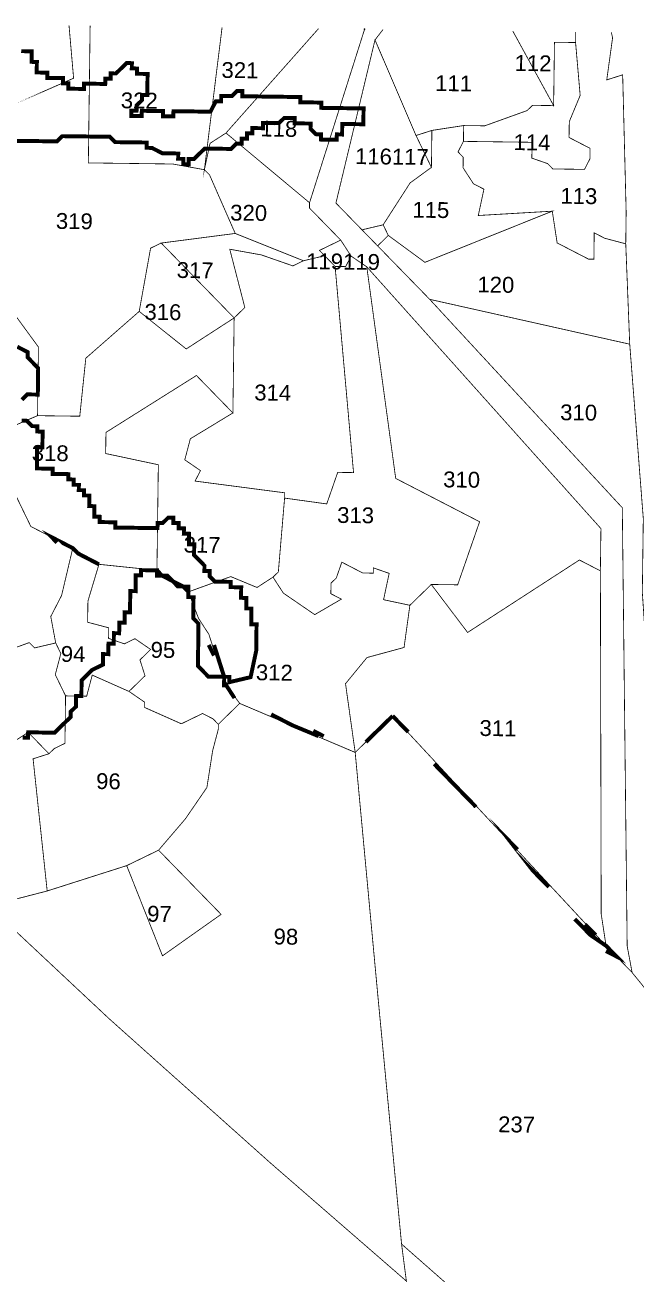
# Model space of a CAD drawing. Header units: metres. Extents: x 259278 to 277237, y 2171369 to 2185379.
# Drawn here: x 264860 to 265319, y 2184434 to 2185372 of the extents above; entities that cross this region are included whole.
import ezdxf

# ---------------------------------------------------------------- set-up
doc = ezdxf.new("R2010")
doc.units = ezdxf.units.M
doc.header["$MEASUREMENT"] = 0
for name, color, linetype in [('HAZARDS LINE', 1, 'Continuous'), ('SURVEY NO.', 7, 'Continuous'), ('SURVEY PLOT BOUNDARY', 35, 'Continuous'), ('VILLAGE BOUNDARY', 212, 'Continuous')]:
    doc.layers.add(name, color=color, linetype=linetype)
doc.styles.add('PDF Arial', font='arial.ttf')

msp = doc.modelspace()

# ---------------------------------------------------------------- linework, layer by layer
at = {"layer": 'HAZARDS LINE', "lineweight": 18, "const_width": 2.97}
for points in [[(264856.72, 2185352.41), (264864.65, 2185352.3), (264864.54, 2185344.37), (264868.51, 2185344.32), (264868.4, 2185336.39), (264876.33, 2185336.29), (264876.28, 2185332.32), (264888.17, 2185332.17), (264888.12, 2185328.2), (264892.09, 2185328.15), (264892.03, 2185324.19), (264903.93, 2185324.03), (264903.98, 2185328), (264919.83, 2185327.79), (264919.89, 2185331.76), (264923.85, 2185331.7), (264923.9, 2185335.67), (264927.87, 2185335.62), (264931.88, 2185339.53), (264935.9, 2185343.44), (264939.86, 2185343.39), (264939.81, 2185339.43), (264943.77, 2185339.38), (264943.72, 2185335.41), (264951.65, 2185335.31), (264951.44, 2185319.45), (264947.48, 2185319.5), (264947.43, 2185315.54), (264943.41, 2185311.62), (264943.36, 2185307.66), (264939.4, 2185307.71), (264939.35, 2185303.74), (264947.27, 2185303.64), (264947.33, 2185307.61), (264963.18, 2185307.4), (264963.13, 2185303.44), (264971.06, 2185303.33), (264971.11, 2185307.3), (264998.86, 2185306.94), (265002.93, 2185314.81), (265006.89, 2185314.76), (265006.94, 2185318.73), (265014.87, 2185318.62), (265018.89, 2185322.54), (265022.85, 2185322.49), (265022.8, 2185318.52), (265066.41, 2185317.95), (265066.35, 2185313.99), (265082.21, 2185313.78), (265082.16, 2185309.82), (265113.87, 2185309.4), (265113.72, 2185297.51), (265097.86, 2185297.72), (265097.76, 2185289.79), (265093.79, 2185289.84), (265093.74, 2185285.87), (265081.85, 2185286.03), (265081.9, 2185289.99), (265077.94, 2185290.04), (265074.02, 2185294.06), (265074.08, 2185298.03), (265062.18, 2185298.18), (265062.24, 2185302.15), (265054.31, 2185302.25), (265050.29, 2185298.34), (265038.4, 2185298.49), (265038.35, 2185294.53), (265030.42, 2185294.63), (265030.37, 2185290.66), (265026.4, 2185290.72), (265026.35, 2185286.75), (265022.39, 2185286.8), (265022.34, 2185282.84), (265018.37, 2185282.89), (265014.36, 2185278.98), (264994.53, 2185279.23), (264990.52, 2185275.32), (264986.5, 2185271.41), (264982.54, 2185271.46), (264982.49, 2185267.49), (264978.52, 2185267.55), (264978.57, 2185271.51), (264974.61, 2185271.56), (264974.66, 2185275.53), (264962.77, 2185275.68), (264954.89, 2185279.75), (264950.93, 2185279.8), (264950.98, 2185283.77), (264927.2, 2185284.08), (264923.28, 2185288.09), (264887.61, 2185288.56), (264883.59, 2185284.64), (264843.95, 2185285.16)], [(264853.83, 2185130.38), (264861.7, 2185126.31), (264861.65, 2185122.34), (264865.57, 2185118.33), (264869.48, 2185114.31), (264869.22, 2185094.49), (264861.29, 2185094.59), (264857.28, 2185090.68)], [(264857.07, 2185074.82), (264861.03, 2185074.77), (264864.95, 2185070.75), (264868.91, 2185070.7), (264868.86, 2185066.73), (264872.82, 2185066.68), (264872.67, 2185054.79), (264868.7, 2185054.84), (264868.5, 2185038.98), (264880.39, 2185038.82), (264880.34, 2185034.86), (264892.23, 2185034.71), (264892.18, 2185030.74), (264896.14, 2185030.69), (264896.09, 2185026.72), (264900.06, 2185026.67), (264900, 2185022.71), (264903.97, 2185022.66), (264903.92, 2185018.69), (264907.88, 2185018.64), (264907.78, 2185010.71), (264911.74, 2185010.66), (264911.64, 2185002.73), (264915.6, 2185002.68), (264915.55, 2184998.71), (264927.44, 2184998.56), (264927.39, 2184994.59), (264959.11, 2184994.18), (264959.16, 2184998.14), (264963.12, 2184998.09), (264967.14, 2185002.01), (264971.1, 2185001.95), (264971.05, 2184997.99), (264975.01, 2184997.94), (264974.96, 2184993.97), (264978.93, 2184993.92), (264978.88, 2184989.96), (264982.84, 2184989.91), (264982.74, 2184981.98), (264986.7, 2184981.92), (264986.6, 2184973.99), (264990.51, 2184969.98), (264994.42, 2184965.96), (264994.37, 2184962), (264998.34, 2184961.95), (264998.28, 2184957.98), (265002.2, 2184953.96), (265014.09, 2184953.81), (265014.04, 2184949.84), (265021.97, 2184949.74), (265021.86, 2184941.81), (265025.83, 2184941.76), (265025.72, 2184933.83), (265029.69, 2184933.78), (265029.53, 2184921.88), (265033.5, 2184921.83), (265033.24, 2184902.01), (265029.02, 2184882.24), (265013.11, 2184878.48), (265013.16, 2184882.44), (264997.3, 2184882.65), (264989.48, 2184890.68), (264989.89, 2184922.4), (264985.98, 2184926.42), (264986.18, 2184942.28), (264982.22, 2184942.33), (264982.32, 2184950.26), (264974.4, 2184950.36), (264970.48, 2184954.38), (264966.57, 2184958.39), (264958.64, 2184958.5), (264958.69, 2184962.46), (264946.8, 2184962.62), (264946.75, 2184958.65), (264942.78, 2184958.7), (264942.63, 2184946.81), (264938.67, 2184946.86), (264938.46, 2184931), (264934.5, 2184931.05), (264934.39, 2184923.12), (264930.43, 2184923.17), (264930.32, 2184915.25), (264926.36, 2184915.3), (264926.26, 2184907.37), (264922.29, 2184907.42), (264922.19, 2184899.49), (264918.23, 2184899.54), (264918.12, 2184891.61), (264910.14, 2184887.75), (264906.13, 2184883.84), (264902.11, 2184879.92), (264901.96, 2184868.03), (264897.99, 2184868.08), (264897.89, 2184860.15), (264893.87, 2184856.24), (264893.82, 2184852.27), (264889.81, 2184848.36), (264885.79, 2184844.45), (264881.77, 2184840.53), (264861.95, 2184840.79), (264861.9, 2184836.83), (264857.94, 2184836.88)]]:
    msp.add_lwpolyline(points, dxfattribs=at)
at = {"layer": 'SURVEY PLOT BOUNDARY', "lineweight": 18, "const_width": 0.595}
for points in [[(265323.97, 2185001.33), (265313.78, 2185132.32), (265310.79, 2185207.7), (265311.1, 2185231.49), (265308.48, 2185334.63), (265296.53, 2185330.82), (265300.91, 2185362.49), (265299.97, 2185366.46), (265300.91, 2185362.49), (265296.53, 2185330.82), (265308.48, 2185334.63), (265311.1, 2185231.49), (265310.79, 2185207.7), (265294.99, 2185211.88), (265287.11, 2185215.94), (265286.85, 2185196.12), (265282.89, 2185196.17), (265259.26, 2185208.38), (265255.6, 2185232.22), (265200.05, 2185228.97), (265204.28, 2185248.75), (265196.4, 2185252.81), (265188.62, 2185264.81), (265188.73, 2185272.74), (265184.82, 2185276.76), (265188.88, 2185284.64), (265240.42, 2185283.96), (265240.26, 2185272.07), (265252.1, 2185267.95), (265256.02, 2185263.93), (265279.8, 2185263.62), (265283.87, 2185271.5), (265283.97, 2185279.43), (265268.22, 2185287.57), (265268.37, 2185299.46), (265276.56, 2185319.18), (265273.11, 2185358.88), (265273.21, 2185366.81), (265273.11, 2185358.88), (265257.25, 2185359.09), (265256.63, 2185311.51), (265225.99, 2185367.43), (265256.63, 2185311.51), (265240.78, 2185311.72), (265236.76, 2185307.8), (265204.89, 2185296.32), (265189.04, 2185296.53), (265165.2, 2185292.87), (265153.26, 2185289.06), (265122.47, 2185360.84), (265128.52, 2185368.7), (265122.47, 2185360.84), (265093.12, 2185238.3), (265112.69, 2185218.21), (265124.42, 2185206.16), (265163.55, 2185166), (265308.21, 2185009.46), (265311.86, 2184680.28), (265315.56, 2184660.41), (265296, 2184680.49), (265292.35, 2184704.33), (265291.74, 2184962.09), (265292.15, 2184993.81), (265116.29, 2185190.41), (265104.5, 2185198.49), (265096.73, 2185210.49), (265073.25, 2185234.59), (265073.3, 2185238.55), (265114.65, 2185368.88), (265073.3, 2185238.55), (265010.55, 2185290.92), (265080.05, 2185369.33), (265010.55, 2185290.92), (264998.55, 2185283.15), (264994.33, 2185263.37), (265007.61, 2185370.27), (264994.33, 2185263.37), (264970.59, 2185267.65), (264907.17, 2185268.47), (264908.51, 2185371.56), (264907.17, 2185268.47), (264970.59, 2185267.65), (264994.33, 2185263.37), (264998.24, 2185259.36), (265017.49, 2185215.49), (264961.89, 2185208.28), (264953.91, 2185204.42), (264945.37, 2185156.94), (264905.26, 2185121.78), (264900.73, 2185078.21), (264869.01, 2185078.63), (264869.68, 2185130.17), (264834.63, 2185178.21)], [(264852.24, 2185312.81), (264896.1, 2185332.07), (264892.65, 2185371.77), (264896.1, 2185332.07), (264852.24, 2185312.81)], [(264830.96, 2184896.71), (264862.83, 2184908.19), (264866.74, 2184904.18), (264882.65, 2184907.93), (264886.51, 2184899.95), (264882.34, 2184884.15), (264890.06, 2184868.18), (264889.6, 2184832.5), (264881.62, 2184828.64), (264877.6, 2184824.73), (264861.95, 2184840.79), (264849.96, 2184833.02)]]:
    msp.add_lwpolyline(points, dxfattribs=at)
for points in [[(265153.26, 2185289.06), (265164.84, 2185265.12), (265148.83, 2185253.43), (265128.59, 2185221.97), (265112.69, 2185218.21), (265093.12, 2185238.3), (265122.47, 2185360.84)], [(265188.88, 2185284.64), (265189.04, 2185296.53), (265204.89, 2185296.32), (265236.76, 2185307.8), (265240.78, 2185311.72), (265256.63, 2185311.51), (265257.25, 2185359.09), (265273.11, 2185358.88), (265276.56, 2185319.18), (265268.37, 2185299.46), (265268.22, 2185287.57), (265276.09, 2185283.5), (265283.97, 2185279.43), (265283.92, 2185275.47), (265283.87, 2185271.5), (265279.8, 2185263.62), (265256.02, 2185263.93), (265252.1, 2185267.95), (265240.26, 2185272.07), (265240.42, 2185283.96)], [(265188.88, 2185284.64), (265184.82, 2185276.76), (265188.73, 2185272.74), (265188.62, 2185264.81), (265196.4, 2185252.81), (265204.28, 2185248.75), (265200.05, 2185228.97), (265255.6, 2185232.22), (265159.95, 2185193.81), (265132.46, 2185213.99), (265128.59, 2185221.97), (265148.83, 2185253.43), (265164.84, 2185265.12), (265165.2, 2185292.87), (265189.04, 2185296.53)], [(265073.3, 2185238.55), (265073.25, 2185234.59), (265096.73, 2185210.49), (265080.77, 2185202.77), (265084.68, 2185198.75), (265068.77, 2185194.99), (265017.49, 2185215.49), (264998.24, 2185259.36), (264994.33, 2185263.37), (264998.55, 2185283.15), (265010.55, 2185290.92)], [(265164.84, 2185265.12), (265153.26, 2185289.06), (265165.2, 2185292.87)], [(265310.79, 2185207.7), (265313.78, 2185132.32), (265163.55, 2185166), (265124.42, 2185206.16), (265132.46, 2185213.99), (265159.95, 2185193.81), (265255.6, 2185232.22), (265259.26, 2185208.38), (265282.89, 2185196.17), (265286.85, 2185196.12), (265287.01, 2185208.01), (265287.11, 2185215.94), (265294.99, 2185211.88)], [(265132.46, 2185213.99), (265124.42, 2185206.16), (265112.69, 2185218.21), (265128.59, 2185221.97)], [(265017.49, 2185215.49), (265068.77, 2185194.99), (265060.79, 2185191.13), (265037.11, 2185199.37), (265013.38, 2185203.64), (265024.7, 2185159.88), (265016.67, 2185152.05), (264961.89, 2185208.28)], [(265104.5, 2185198.49), (265100.43, 2185190.61), (265092.5, 2185190.72), (265084.68, 2185198.75), (265080.77, 2185202.77), (265096.73, 2185210.49)], [(265016.67, 2185152.05), (264980.68, 2185128.73), (264945.37, 2185156.94), (264953.91, 2185204.42), (264961.89, 2185208.28)], [(265037.11, 2185199.37), (265060.79, 2185191.13), (265068.77, 2185194.99), (265084.68, 2185198.75), (265092.5, 2185190.72), (265106.35, 2185035.88), (265094.46, 2185036.04), (265086.22, 2185012.35), (265054.56, 2185016.73), (265054.61, 2185020.7), (264987.32, 2185029.5), (264991.39, 2185037.38), (264979.6, 2185045.46), (264983.77, 2185061.27), (265015.74, 2185080.68), (265016.67, 2185152.05), (265024.7, 2185159.88), (265013.38, 2185203.64)], [(265116.29, 2185190.41), (265138.01, 2185031.51), (265201.02, 2184998.96), (265184.55, 2184951.59), (265164.73, 2184951.85), (265148.66, 2184936.2), (265128.89, 2184940.42), (265133.12, 2184960.19), (265121.28, 2184964.31), (265121.22, 2184960.35), (265113.3, 2184960.45), (265097.54, 2184968.59), (265093.42, 2184956.74), (265089.41, 2184952.83), (265089.3, 2184944.9), (265097.18, 2184940.83), (265077.21, 2184929.2), (265065.42, 2184937.28), (265053.63, 2184945.36), (265045.85, 2184957.36), (265049.87, 2184961.27), (265054.56, 2185016.73), (265086.22, 2185012.35), (265094.46, 2185036.04), (265106.35, 2185035.88), (265092.5, 2185190.72), (265100.43, 2185190.61), (265104.5, 2185198.49)], [(265291.74, 2184962.09), (265275.98, 2184970.23), (265192.01, 2184915.8), (265164.73, 2184951.85), (265184.55, 2184951.59), (265201.02, 2184998.96), (265138.01, 2185031.51), (265116.29, 2185190.41), (265292.15, 2184993.81)], [(264833.13, 2185063.23), (264785.71, 2185075.75), (264774.13, 2185099.69), (264758.48, 2185115.76), (264754.52, 2185115.81), (264754.72, 2185131.67), (264766.72, 2185139.44), (264778.51, 2185131.36), (264790.5, 2185139.13), (264790.71, 2185154.99), (264802.65, 2185158.8), (264802.71, 2185162.77), (264802.81, 2185170.7), (264834.63, 2185178.21), (264869.68, 2185130.17), (264869.01, 2185078.63)], [(265313.78, 2185132.32), (265323.97, 2185001.33), (265323.24, 2184945.82), (265343.16, 2184648.15), (265331.37, 2184656.23), (265335.07, 2184636.36), (265315.56, 2184660.41), (265311.86, 2184680.28), (265308.21, 2185009.46), (265163.55, 2185166)], [(265016.67, 2185152.05), (265015.74, 2185080.68), (264988.35, 2185108.8), (264920.39, 2185066.06), (264920.19, 2185050.2), (264959.73, 2185041.76), (264958.69, 2184962.46), (264915.14, 2184966.99), (264895.47, 2184979.15), (264863.97, 2184995.42), (264852.38, 2185019.36), (264824.89, 2185039.55), (264805.23, 2185051.7), (264833.13, 2185063.23), (264869.01, 2185078.63), (264900.73, 2185078.21), (264905.26, 2185121.78), (264945.37, 2185156.94), (264980.68, 2185128.73)], [(265045.85, 2184957.36), (265033.86, 2184949.59), (265014.14, 2184957.77), (264982.27, 2184946.29), (264978.36, 2184950.31), (264958.69, 2184962.46), (264959.73, 2185041.76), (264920.19, 2185050.2), (264920.39, 2185066.06), (264988.35, 2185108.8), (265015.74, 2185080.68), (264983.77, 2185061.27), (264979.6, 2185045.46), (264991.39, 2185037.38), (264987.32, 2185029.5), (265054.61, 2185020.7), (265054.56, 2185016.73), (265049.87, 2184961.27)], [(264878.95, 2184927.81), (264882.65, 2184907.93), (264866.74, 2184904.18), (264862.83, 2184908.19), (264830.96, 2184896.71), (264815.05, 2184892.95), (264815.31, 2184912.78), (264815.78, 2184948.46), (264784.17, 2184956.8), (264796.16, 2184964.58), (264792.3, 2184972.56), (264836.32, 2185003.71), (264852.38, 2185019.36), (264863.97, 2184995.42), (264895.47, 2184979.15), (264887.08, 2184943.57)], [(264922.34, 2184911.38), (264934.19, 2184907.26), (264942.17, 2184911.13), (264953.96, 2184903.04), (264945.92, 2184895.21), (264949.73, 2184883.27), (264937.69, 2184871.53), (264910.09, 2184883.78), (264905.92, 2184867.98), (264890.06, 2184868.18), (264882.34, 2184884.15), (264886.51, 2184899.95), (264882.65, 2184907.93), (264878.95, 2184927.81), (264887.08, 2184943.57), (264895.47, 2184979.15), (264915.14, 2184966.99), (264906.85, 2184939.34), (264906.64, 2184923.48), (264922.45, 2184919.31)], [(264958.69, 2184962.46), (264978.36, 2184950.31), (264982.27, 2184946.29), (264989.94, 2184926.37), (264997.72, 2184914.37), (265009.14, 2184878.53), (265020.83, 2184862.52), (265004.77, 2184846.86), (265000.85, 2184850.88), (264992.98, 2184854.95), (264977.02, 2184847.22), (264949.42, 2184859.48), (264949.47, 2184863.44), (264937.69, 2184871.53), (264949.73, 2184883.27), (264945.92, 2184895.21), (264953.96, 2184903.04), (264942.17, 2184911.13), (264934.19, 2184907.26), (264922.34, 2184911.38), (264922.45, 2184919.31), (264906.64, 2184923.48), (264906.85, 2184939.34), (264915.14, 2184966.99)], [(265097.54, 2184968.59), (265113.3, 2184960.45), (265121.22, 2184960.35), (265121.28, 2184964.31), (265133.12, 2184960.19), (265128.89, 2184940.42), (265148.66, 2184936.2), (265144.29, 2184904.53), (265116.43, 2184896.96), (265100.32, 2184877.34), (265107.58, 2184825.7), (265020.83, 2184862.52), (265009.14, 2184878.53), (264997.72, 2184914.37), (264989.94, 2184926.37), (264982.27, 2184946.29), (265014.14, 2184957.77), (265033.86, 2184949.59), (265045.85, 2184957.36), (265053.63, 2184945.36), (265065.42, 2184937.28), (265077.21, 2184929.2), (265097.18, 2184940.83), (265089.3, 2184944.9), (265089.41, 2184952.83), (265093.42, 2184956.74)], [(265291.74, 2184962.09), (265292.35, 2184704.33), (265296, 2184680.49), (265135.69, 2184853.09), (265107.58, 2184825.7), (265100.32, 2184877.34), (265116.43, 2184896.96), (265144.29, 2184904.53), (265148.66, 2184936.2), (265164.73, 2184951.85), (265192.01, 2184915.8), (265275.98, 2184970.23)], [(264949.42, 2184859.48), (264977.02, 2184847.22), (264992.98, 2184854.95), (265000.85, 2184850.88), (265004.77, 2184846.86), (265004.72, 2184842.9), (265000.54, 2184827.09), (264996.22, 2184799.39), (264980.05, 2184775.81), (264959.92, 2184752.28), (264935.98, 2184740.69), (264876.26, 2184721.64), (264865.66, 2184820.92), (264877.6, 2184824.73), (264881.62, 2184828.64), (264889.6, 2184832.5), (264890.06, 2184868.18), (264905.92, 2184867.98), (264910.09, 2184883.78), (264937.69, 2184871.53), (264949.47, 2184863.44)], [(265020.83, 2184862.52), (265107.58, 2184825.7), (265124.97, 2184639.09), (265142.42, 2184456.45), (265146.02, 2184428.65), (265044.09, 2184517.22), (264922.59, 2184625.87), (264832.5, 2184710.31), (264876.26, 2184721.64), (264935.98, 2184740.69), (264962.85, 2184672.93), (265006.87, 2184704.08), (264959.92, 2184752.28), (264980.05, 2184775.81), (264996.22, 2184799.39), (265000.54, 2184827.09), (265004.72, 2184842.9), (265004.77, 2184846.86)], [(265296, 2184680.49), (265315.56, 2184660.41), (265335.07, 2184636.36), (265349.44, 2184521.17), (265389.38, 2184239.1), (265142.42, 2184456.45), (265124.97, 2184639.09), (265107.58, 2184825.7), (265135.69, 2184853.09)], [(264876.26, 2184721.64), (264832.5, 2184710.31), (264789.41, 2184750.53), (264790.03, 2184798.11), (264798.06, 2184805.93), (264849.8, 2184821.12), (264849.96, 2184833.02), (264861.95, 2184840.79), (264877.6, 2184824.73), (264865.66, 2184820.92)], [(265006.87, 2184704.08), (264962.85, 2184672.93), (264935.98, 2184740.69), (264959.92, 2184752.28)], [(265146.02, 2184428.65), (265178.04, 2184146.68), (265181.85, 2184134.74), (265035.69, 2184176.29), (265032.34, 2184223.92), (265024.57, 2184235.92), (264981.79, 2184299.93), (264974.02, 2184311.92), (264938.34, 2184312.39), (264938.49, 2184324.28), (264914.66, 2184320.63), (264882.94, 2184321.04), (264878.93, 2184317.13), (264811.95, 2184349.72), (264822.51, 2184551.82), (264832.5, 2184710.31), (264922.59, 2184625.87), (265044.09, 2184517.22)], [(265389.38, 2184239.1), (265441.37, 2183968.78), (265178.04, 2184146.68), (265146.02, 2184428.65), (265142.42, 2184456.45)]]:
    msp.add_lwpolyline(points, close=True, dxfattribs=at)
at = {"layer": 'SURVEY PLOT BOUNDARY', "lineweight": 18}
msp.add_point((265114.65, 2185368.88), dxfattribs=at)
at = {"layer": 'VILLAGE BOUNDARY', "const_width": 2.97}
for points in [[(264907.26, 2184971.06), (264899.39, 2184975.13), (264895.47, 2184979.15), (264879.72, 2184987.28), (264883.63, 2184983.27)], [(264915.14, 2184966.99), (264899.39, 2184975.13)], [(264946.8, 2184962.62), (264958.69, 2184962.46), (264962.61, 2184958.45), (264978.36, 2184950.31), (264982.27, 2184946.29)], [(264962.61, 2184958.45), (264958.69, 2184962.46), (264954.73, 2184962.51)], [(264982.22, 2184942.33), (264982.27, 2184946.29), (264978.36, 2184950.31)], [(264997.61, 2184906.44), (265001.47, 2184898.46)], [(265009.2, 2184882.49), (265001.58, 2184906.39)], [(265016.92, 2184866.53), (265009.14, 2184878.53), (265009.2, 2184882.49), (265009.14, 2184878.53), (265009.09, 2184874.57)], [(265044.51, 2184854.28), (265060.27, 2184846.14), (265079.98, 2184837.95)], [(265135.69, 2184853.09), (265119.62, 2184837.44)], [(265147.43, 2184841.04), (265135.69, 2184853.09), (265139.6, 2184849.07)], [(265060.27, 2184846.14), (265052.39, 2184850.21)], [(265083.95, 2184837.9), (265076.07, 2184841.97)], [(265115.61, 2184833.52), (265123.64, 2184841.35)], [(265166.94, 2184816.99), (265178.67, 2184804.94), (265194.33, 2184788.88)], [(265178.67, 2184804.94), (265174.76, 2184808.96)], [(265198.24, 2184784.86), (265190.41, 2184792.9)], [(265245.14, 2184732.7), (265241.22, 2184736.72), (265225.63, 2184756.75), (265229.54, 2184752.73)], [(265252.96, 2184724.67), (265241.22, 2184736.72)], [(265272.47, 2184700.62), (265284.21, 2184688.57), (265296, 2184680.49), (265303.83, 2184672.46), (265295.95, 2184676.52)], [(265288.18, 2184688.52), (265280.35, 2184696.55)]]:
    msp.add_lwpolyline(points, dxfattribs=at)

# ---------------------------------------------------------------- texts
at = {"layer": 'SURVEY NO.', "char_height": 11.894, "attachment_point": 7, "rotation": 359.25436, "style": 'PDF Arial'}
for s, insert in [('321', (265007.12, 2185332.19)), ('112', (265227.24, 2185337.6)), ('111', (265167.57, 2185322.52)), ('322', (264931.49, 2185309.38)), ('118', (265036.28, 2185288.2)), ('114', (265226.46, 2185278.13)), ('116117', (265107.38, 2185267.45)), ('113', (265261.62, 2185237.67)), ('115', (265150.47, 2185227.23)), ('319', (264882.73, 2185218.81)), ('320', (265013.65, 2185225.03)), ('317', (264973.44, 2185181.94)), ('119119', (265070.67, 2185188.61)), ('120', (265199.3, 2185171.08)), ('316', (264949.25, 2185150.53)), ('314', (265031.72, 2185089.97)), ('310', (265261.49, 2185075.08)), ('318', (264864.61, 2185044.56)), ('310', (265173.6, 2185024.68)), ('313', (265093.96, 2184997.95)), ('317', (264978.69, 2184975.66)), ('94', (264886.43, 2184893.6)), ('95', (264953.87, 2184896.69)), ('312', (265032.95, 2184879.78)), ('311', (265200.91, 2184837.94)), ('96', (264912.94, 2184798.08)), ('97', (264951.29, 2184698.45)), ('98', (265046.23, 2184681.35)), ('237', (265214.88, 2184540.35))]:
    msp.add_mtext(s, dxfattribs=dict(at, insert=insert))

doc.saveas('drawing.dxf')
